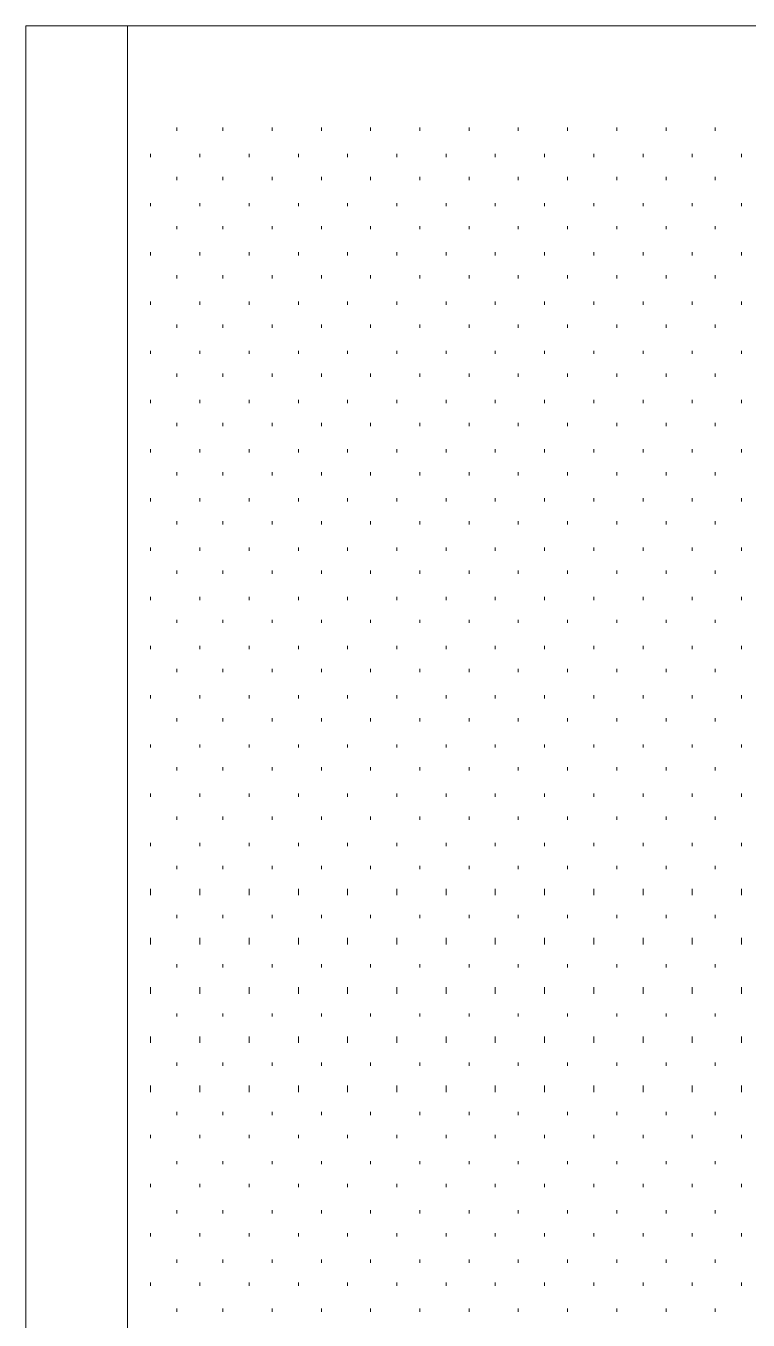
# Model space of a CAD drawing. Header units: inches. Extents: x -6061 to 13621, y -296 to 7483.
# Drawn here: x -5663.05 to -5645.43, y 671.89 to 703.48 of the extents above; entities that cross this region are included whole.
import ezdxf

# ---------------------------------------------------------------- set-up
doc = ezdxf.new("R2010")
doc.units = ezdxf.units.IN
doc.header["$MEASUREMENT"] = 0
doc.layers.get('0').update_dxf_attribs({"linetype": 'CONTINUOUS'})

msp = doc.modelspace()

# ---------------------------------------------------------------- linework, layer by layer
at = {"color": 7, "linetype": 'Continuous', "lineweight": 18, "true_color": 0x000007}
for p, q in [((-5663.0489, 607.4552), (-5663.0489, 703.48371)), ((-5663.0489, 703.48371), (-5569.5032, 703.48371))]:
    msp.add_line(p, q, dxfattribs=at)
at = {"color": 7, "linetype": 'Continuous', "lineweight": 9, "true_color": 0x000007}
for p, q in [((-5663.0489, 703.48371), (-5660.5661, 703.48371)), ((-5663.0489, 703.48371), (-5663.0489, 607.4552)), ((-5660.5661, 701.0009), (-5660.5661, 703.48371)), ((-5624.52538, 703.48371), (-5660.5661, 703.48371)), ((-5660.5661, 607.4552), (-5660.5661, 703.48371)), ((-5660.5661, 701.0009), (-5660.5661, 607.4552))]:
    msp.add_line(p, q, dxfattribs=at)
at = {"color": 7, "linetype": 'Continuous', "lineweight": 9, "true_color": 0xffffff}
for p, q in [((-5659.36474, 700.92081), (-5659.36474, 701.0009)), ((-5658.24347, 700.92081), (-5658.24347, 701.0009)), ((-5657.04212, 700.92081), (-5657.04212, 701.0009)), ((-5655.84076, 700.92081), (-5655.84076, 701.0009)), ((-5654.6394, 700.92081), (-5654.6394, 701.0009)), ((-5653.43805, 700.92081), (-5653.43805, 701.0009)), ((-5652.23669, 700.92081), (-5652.23669, 701.0009)), ((-5651.03533, 700.92081), (-5651.03533, 701.0009)), ((-5649.83397, 700.92081), (-5649.83397, 701.0009)), ((-5648.63262, 700.92081), (-5648.63262, 701.0009)), ((-5647.43126, 700.92081), (-5647.43126, 701.0009)), ((-5646.2299, 700.92081), (-5646.2299, 701.0009)), ((-5660.00547, 700.28009), (-5660.00547, 700.36018)), ((-5658.80411, 700.28009), (-5658.80411, 700.36018)), ((-5657.60275, 700.28009), (-5657.60275, 700.36018)), ((-5656.40139, 700.28009), (-5656.40139, 700.36018)), ((-5655.20004, 700.28009), (-5655.20004, 700.36018)), ((-5653.99868, 700.28009), (-5653.99868, 700.36018)), ((-5652.79732, 700.28009), (-5652.79732, 700.36018)), ((-5651.59596, 700.28009), (-5651.59596, 700.36018)), ((-5650.39461, 700.28009), (-5650.39461, 700.36018)), ((-5649.19325, 700.28009), (-5649.19325, 700.36018)), ((-5647.99189, 700.28009), (-5647.99189, 700.36018)), ((-5646.79053, 700.28009), (-5646.79053, 700.36018)), ((-5645.58918, 700.28009), (-5645.58918, 700.36018)), ((-5659.36474, 699.71946), (-5659.36474, 699.79955)), ((-5658.24347, 699.71946), (-5658.24347, 699.79955)), ((-5657.04212, 699.71946), (-5657.04212, 699.79955)), ((-5655.84076, 699.71946), (-5655.84076, 699.79955)), ((-5654.6394, 699.71946), (-5654.6394, 699.79955)), ((-5653.43805, 699.71946), (-5653.43805, 699.79955)), ((-5652.23669, 699.71946), (-5652.23669, 699.79955)), ((-5651.03533, 699.71946), (-5651.03533, 699.79955)), ((-5649.83397, 699.71946), (-5649.83397, 699.79955)), ((-5648.63262, 699.71946), (-5648.63262, 699.79955)), ((-5647.43126, 699.71946), (-5647.43126, 699.79955)), ((-5646.2299, 699.71946), (-5646.2299, 699.79955)), ((-5660.00547, 699.07873), (-5660.00547, 699.15882)), ((-5658.80411, 699.07873), (-5658.80411, 699.15882)), ((-5657.60275, 699.07873), (-5657.60275, 699.15882)), ((-5656.40139, 699.07873), (-5656.40139, 699.15882)), ((-5655.20004, 699.07873), (-5655.20004, 699.15882)), ((-5653.99868, 699.07873), (-5653.99868, 699.15882)), ((-5652.79732, 699.07873), (-5652.79732, 699.15882)), ((-5651.59596, 699.07873), (-5651.59596, 699.15882)), ((-5650.39461, 699.07873), (-5650.39461, 699.15882)), ((-5649.19325, 699.07873), (-5649.19325, 699.15882)), ((-5647.99189, 699.07873), (-5647.99189, 699.15882)), ((-5646.79053, 699.07873), (-5646.79053, 699.15882)), ((-5645.58918, 699.07873), (-5645.58918, 699.15882)), ((-5659.36474, 698.5181), (-5659.36474, 698.59819)), ((-5658.24347, 698.5181), (-5658.24347, 698.59819)), ((-5657.04212, 698.5181), (-5657.04212, 698.59819)), ((-5655.84076, 698.5181), (-5655.84076, 698.59819)), ((-5654.6394, 698.5181), (-5654.6394, 698.59819)), ((-5653.43805, 698.5181), (-5653.43805, 698.59819)), ((-5652.23669, 698.5181), (-5652.23669, 698.59819)), ((-5651.03533, 698.5181), (-5651.03533, 698.59819)), ((-5649.83397, 698.5181), (-5649.83397, 698.59819)), ((-5648.63262, 698.5181), (-5648.63262, 698.59819)), ((-5647.43126, 698.5181), (-5647.43126, 698.59819)), ((-5646.2299, 698.5181), (-5646.2299, 698.59819)), ((-5660.00547, 697.87738), (-5660.00547, 697.95747)), ((-5658.80411, 697.87738), (-5658.80411, 697.95747)), ((-5657.60275, 697.87738), (-5657.60275, 697.95747)), ((-5656.40139, 697.87738), (-5656.40139, 697.95747)), ((-5655.20004, 697.87738), (-5655.20004, 697.95747)), ((-5653.99868, 697.87738), (-5653.99868, 697.95747)), ((-5652.79732, 697.87738), (-5652.79732, 697.95747)), ((-5651.59596, 697.87738), (-5651.59596, 697.95747)), ((-5650.39461, 697.87738), (-5650.39461, 697.95747)), ((-5649.19325, 697.87738), (-5649.19325, 697.95747)), ((-5647.99189, 697.87738), (-5647.99189, 697.95747)), ((-5646.79053, 697.87738), (-5646.79053, 697.95747)), ((-5645.58918, 697.87738), (-5645.58918, 697.95747)), ((-5659.36474, 697.31674), (-5659.36474, 697.39683)), ((-5658.24347, 697.31674), (-5658.24347, 697.39683)), ((-5657.04212, 697.31674), (-5657.04212, 697.39683)), ((-5655.84076, 697.31674), (-5655.84076, 697.39683)), ((-5654.6394, 697.31674), (-5654.6394, 697.39683)), ((-5653.43805, 697.31674), (-5653.43805, 697.39683)), ((-5652.23669, 697.31674), (-5652.23669, 697.39683)), ((-5651.03533, 697.31674), (-5651.03533, 697.39683)), ((-5649.83397, 697.31674), (-5649.83397, 697.39683)), ((-5648.63262, 697.31674), (-5648.63262, 697.39683)), ((-5647.43126, 697.31674), (-5647.43126, 697.39683)), ((-5646.2299, 697.31674), (-5646.2299, 697.39683)), ((-5660.00547, 696.67602), (-5660.00547, 696.75611)), ((-5658.80411, 696.67602), (-5658.80411, 696.75611)), ((-5657.60275, 696.67602), (-5657.60275, 696.75611)), ((-5656.40139, 696.67602), (-5656.40139, 696.75611)), ((-5655.20004, 696.67602), (-5655.20004, 696.75611)), ((-5653.99868, 696.67602), (-5653.99868, 696.75611)), ((-5652.79732, 696.67602), (-5652.79732, 696.75611)), ((-5651.59596, 696.67602), (-5651.59596, 696.75611)), ((-5650.39461, 696.67602), (-5650.39461, 696.75611)), ((-5649.19325, 696.67602), (-5649.19325, 696.75611)), ((-5647.99189, 696.67602), (-5647.99189, 696.75611)), ((-5646.79053, 696.67602), (-5646.79053, 696.75611)), ((-5645.58918, 696.67602), (-5645.58918, 696.75611)), ((-5659.36474, 696.11538), (-5659.36474, 696.19547)), ((-5658.24347, 696.11538), (-5658.24347, 696.19547)), ((-5657.04212, 696.11538), (-5657.04212, 696.19547)), ((-5655.84076, 696.11538), (-5655.84076, 696.19547)), ((-5654.6394, 696.11538), (-5654.6394, 696.19547)), ((-5653.43805, 696.11538), (-5653.43805, 696.19547)), ((-5652.23669, 696.11538), (-5652.23669, 696.19547)), ((-5651.03533, 696.11538), (-5651.03533, 696.19547)), ((-5649.83397, 696.11538), (-5649.83397, 696.19547)), ((-5648.63262, 696.11538), (-5648.63262, 696.19547)), ((-5647.43126, 696.11538), (-5647.43126, 696.19547)), ((-5646.2299, 696.11538), (-5646.2299, 696.19547)), ((-5660.00547, 695.47466), (-5660.00547, 695.55475)), ((-5658.80411, 695.47466), (-5658.80411, 695.55475)), ((-5657.60275, 695.47466), (-5657.60275, 695.55475)), ((-5656.40139, 695.47466), (-5656.40139, 695.55475)), ((-5655.20004, 695.47466), (-5655.20004, 695.55475)), ((-5653.99868, 695.47466), (-5653.99868, 695.55475)), ((-5652.79732, 695.47466), (-5652.79732, 695.55475)), ((-5651.59596, 695.47466), (-5651.59596, 695.55475)), ((-5650.39461, 695.47466), (-5650.39461, 695.55475)), ((-5649.19325, 695.47466), (-5649.19325, 695.55475)), ((-5647.99189, 695.47466), (-5647.99189, 695.55475)), ((-5646.79053, 695.47466), (-5646.79053, 695.55475)), ((-5645.58918, 695.47466), (-5645.58918, 695.55475)), ((-5659.36474, 694.91403), (-5659.36474, 694.99412)), ((-5658.24347, 694.91403), (-5658.24347, 694.99412)), ((-5657.04212, 694.91403), (-5657.04212, 694.99412)), ((-5655.84076, 694.91403), (-5655.84076, 694.99412)), ((-5654.6394, 694.91403), (-5654.6394, 694.99412)), ((-5653.43805, 694.91403), (-5653.43805, 694.99412)), ((-5652.23669, 694.91403), (-5652.23669, 694.99412)), ((-5651.03533, 694.91403), (-5651.03533, 694.99412)), ((-5649.83397, 694.91403), (-5649.83397, 694.99412)), ((-5648.63262, 694.91403), (-5648.63262, 694.99412)), ((-5647.43126, 694.91403), (-5647.43126, 694.99412)), ((-5646.2299, 694.91403), (-5646.2299, 694.99412)), ((-5660.00547, 694.2733), (-5660.00547, 694.35339)), ((-5658.80411, 694.2733), (-5658.80411, 694.35339)), ((-5657.60275, 694.2733), (-5657.60275, 694.35339)), ((-5656.40139, 694.2733), (-5656.40139, 694.35339)), ((-5655.20004, 694.2733), (-5655.20004, 694.35339)), ((-5653.99868, 694.2733), (-5653.99868, 694.35339)), ((-5652.79732, 694.2733), (-5652.79732, 694.35339)), ((-5651.59596, 694.2733), (-5651.59596, 694.35339)), ((-5650.39461, 694.2733), (-5650.39461, 694.35339)), ((-5649.19325, 694.2733), (-5649.19325, 694.35339)), ((-5647.99189, 694.2733), (-5647.99189, 694.35339)), ((-5646.79053, 694.2733), (-5646.79053, 694.35339)), ((-5645.58918, 694.2733), (-5645.58918, 694.35339)), ((-5659.36474, 693.71267), (-5659.36474, 693.79276)), ((-5658.24347, 693.71267), (-5658.24347, 693.79276)), ((-5657.04212, 693.71267), (-5657.04212, 693.79276)), ((-5655.84076, 693.71267), (-5655.84076, 693.79276)), ((-5654.6394, 693.71267), (-5654.6394, 693.79276)), ((-5653.43805, 693.71267), (-5653.43805, 693.79276)), ((-5652.23669, 693.71267), (-5652.23669, 693.79276)), ((-5651.03533, 693.71267), (-5651.03533, 693.79276)), ((-5649.83397, 693.71267), (-5649.83397, 693.79276)), ((-5648.63262, 693.71267), (-5648.63262, 693.79276)), ((-5647.43126, 693.71267), (-5647.43126, 693.79276)), ((-5646.2299, 693.71267), (-5646.2299, 693.79276)), ((-5660.00547, 693.07195), (-5660.00547, 693.15204)), ((-5658.80411, 693.07195), (-5658.80411, 693.15204)), ((-5657.60275, 693.07195), (-5657.60275, 693.15204)), ((-5656.40139, 693.07195), (-5656.40139, 693.15204)), ((-5655.20004, 693.07195), (-5655.20004, 693.15204)), ((-5653.99868, 693.07195), (-5653.99868, 693.15204)), ((-5652.79732, 693.07195), (-5652.79732, 693.15204)), ((-5651.59596, 693.07195), (-5651.59596, 693.15204)), ((-5650.39461, 693.07195), (-5650.39461, 693.15204)), ((-5649.19325, 693.07195), (-5649.19325, 693.15204)), ((-5647.99189, 693.07195), (-5647.99189, 693.15204)), ((-5646.79053, 693.07195), (-5646.79053, 693.15204)), ((-5645.58918, 693.07195), (-5645.58918, 693.15204)), ((-5659.36474, 692.51131), (-5659.36474, 692.5914)), ((-5658.24347, 692.51131), (-5658.24347, 692.5914)), ((-5657.04212, 692.51131), (-5657.04212, 692.5914)), ((-5655.84076, 692.51131), (-5655.84076, 692.5914)), ((-5654.6394, 692.51131), (-5654.6394, 692.5914)), ((-5653.43805, 692.51131), (-5653.43805, 692.5914)), ((-5652.23669, 692.51131), (-5652.23669, 692.5914)), ((-5651.03533, 692.51131), (-5651.03533, 692.5914)), ((-5649.83397, 692.51131), (-5649.83397, 692.5914)), ((-5648.63262, 692.51131), (-5648.63262, 692.5914)), ((-5647.43126, 692.51131), (-5647.43126, 692.5914)), ((-5646.2299, 692.51131), (-5646.2299, 692.5914)), ((-5660.00547, 691.87059), (-5660.00547, 691.95068)), ((-5658.80411, 691.87059), (-5658.80411, 691.95068)), ((-5657.60275, 691.87059), (-5657.60275, 691.95068)), ((-5656.40139, 691.87059), (-5656.40139, 691.95068)), ((-5655.20004, 691.87059), (-5655.20004, 691.95068)), ((-5653.99868, 691.87059), (-5653.99868, 691.95068)), ((-5652.79732, 691.87059), (-5652.79732, 691.95068)), ((-5651.59596, 691.87059), (-5651.59596, 691.95068)), ((-5650.39461, 691.87059), (-5650.39461, 691.95068)), ((-5649.19325, 691.87059), (-5649.19325, 691.95068)), ((-5647.99189, 691.87059), (-5647.99189, 691.95068)), ((-5646.79053, 691.87059), (-5646.79053, 691.95068)), ((-5645.58918, 691.87059), (-5645.58918, 691.95068)), ((-5659.36474, 691.30995), (-5659.36474, 691.39005)), ((-5658.24347, 691.30995), (-5658.24347, 691.39005)), ((-5657.04212, 691.30995), (-5657.04212, 691.39005)), ((-5655.84076, 691.30995), (-5655.84076, 691.39005)), ((-5654.6394, 691.30995), (-5654.6394, 691.39005)), ((-5653.43805, 691.30995), (-5653.43805, 691.39005)), ((-5652.23669, 691.30995), (-5652.23669, 691.39005)), ((-5651.03533, 691.30995), (-5651.03533, 691.39005)), ((-5649.83397, 691.30995), (-5649.83397, 691.39005)), ((-5648.63262, 691.30995), (-5648.63262, 691.39005)), ((-5647.43126, 691.30995), (-5647.43126, 691.39005)), ((-5646.2299, 691.30995), (-5646.2299, 691.39005)), ((-5660.00547, 690.66923), (-5660.00547, 690.74932)), ((-5658.80411, 690.66923), (-5658.80411, 690.74932)), ((-5657.60275, 690.66923), (-5657.60275, 690.74932)), ((-5656.40139, 690.66923), (-5656.40139, 690.74932)), ((-5655.20004, 690.66923), (-5655.20004, 690.74932)), ((-5653.99868, 690.66923), (-5653.99868, 690.74932)), ((-5652.79732, 690.66923), (-5652.79732, 690.74932)), ((-5651.59596, 690.66923), (-5651.59596, 690.74932)), ((-5650.39461, 690.66923), (-5650.39461, 690.74932)), ((-5649.19325, 690.66923), (-5649.19325, 690.74932)), ((-5647.99189, 690.66923), (-5647.99189, 690.74932)), ((-5646.79053, 690.66923), (-5646.79053, 690.74932)), ((-5645.58918, 690.66923), (-5645.58918, 690.74932)), ((-5659.36474, 690.1086), (-5659.36474, 690.18869)), ((-5658.24347, 690.1086), (-5658.24347, 690.18869)), ((-5657.04212, 690.1086), (-5657.04212, 690.18869)), ((-5655.84076, 690.1086), (-5655.84076, 690.18869)), ((-5654.6394, 690.1086), (-5654.6394, 690.18869)), ((-5653.43805, 690.1086), (-5653.43805, 690.18869)), ((-5652.23669, 690.1086), (-5652.23669, 690.18869)), ((-5651.03533, 690.1086), (-5651.03533, 690.18869)), ((-5649.83397, 690.1086), (-5649.83397, 690.18869)), ((-5648.63262, 690.1086), (-5648.63262, 690.18869)), ((-5647.43126, 690.1086), (-5647.43126, 690.18869)), ((-5646.2299, 690.1086), (-5646.2299, 690.18869)), ((-5660.00547, 689.46787), (-5660.00547, 689.54796)), ((-5658.80411, 689.46787), (-5658.80411, 689.54796)), ((-5657.60275, 689.46787), (-5657.60275, 689.54796)), ((-5656.40139, 689.46787), (-5656.40139, 689.54796)), ((-5655.20004, 689.46787), (-5655.20004, 689.54796)), ((-5653.99868, 689.46787), (-5653.99868, 689.54796)), ((-5652.79732, 689.46787), (-5652.79732, 689.54796)), ((-5651.59596, 689.46787), (-5651.59596, 689.54796)), ((-5650.39461, 689.46787), (-5650.39461, 689.54796)), ((-5649.19325, 689.46787), (-5649.19325, 689.54796)), ((-5647.99189, 689.46787), (-5647.99189, 689.54796)), ((-5646.79053, 689.46787), (-5646.79053, 689.54796)), ((-5645.58918, 689.46787), (-5645.58918, 689.54796)), ((-5659.36474, 688.90724), (-5659.36474, 688.98733)), ((-5658.24347, 688.90724), (-5658.24347, 688.98733)), ((-5657.04212, 688.90724), (-5657.04212, 688.98733)), ((-5655.84076, 688.90724), (-5655.84076, 688.98733)), ((-5654.6394, 688.90724), (-5654.6394, 688.98733)), ((-5653.43805, 688.90724), (-5653.43805, 688.98733)), ((-5652.23669, 688.90724), (-5652.23669, 688.98733)), ((-5651.03533, 688.90724), (-5651.03533, 688.98733)), ((-5649.83397, 688.90724), (-5649.83397, 688.98733)), ((-5648.63262, 688.90724), (-5648.63262, 688.98733)), ((-5647.43126, 688.90724), (-5647.43126, 688.98733)), ((-5646.2299, 688.90724), (-5646.2299, 688.98733)), ((-5660.00547, 688.26652), (-5660.00547, 688.34661)), ((-5658.80411, 688.26652), (-5658.80411, 688.34661)), ((-5657.60275, 688.26652), (-5657.60275, 688.34661)), ((-5656.40139, 688.26652), (-5656.40139, 688.34661)), ((-5655.20004, 688.26652), (-5655.20004, 688.34661)), ((-5653.99868, 688.26652), (-5653.99868, 688.34661)), ((-5652.79732, 688.26652), (-5652.79732, 688.34661)), ((-5651.59596, 688.26652), (-5651.59596, 688.34661)), ((-5650.39461, 688.26652), (-5650.39461, 688.34661)), ((-5649.19325, 688.26652), (-5649.19325, 688.34661)), ((-5647.99189, 688.26652), (-5647.99189, 688.34661)), ((-5646.79053, 688.26652), (-5646.79053, 688.34661)), ((-5645.58918, 688.26652), (-5645.58918, 688.34661)), ((-5659.36474, 687.70588), (-5659.36474, 687.78597)), ((-5658.24347, 687.70588), (-5658.24347, 687.78597)), ((-5657.04212, 687.70588), (-5657.04212, 687.78597)), ((-5655.84076, 687.70588), (-5655.84076, 687.78597)), ((-5654.6394, 687.70588), (-5654.6394, 687.78597)), ((-5653.43805, 687.70588), (-5653.43805, 687.78597)), ((-5652.23669, 687.70588), (-5652.23669, 687.78597)), ((-5651.03533, 687.70588), (-5651.03533, 687.78597)), ((-5649.83397, 687.70588), (-5649.83397, 687.78597)), ((-5648.63262, 687.70588), (-5648.63262, 687.78597)), ((-5647.43126, 687.70588), (-5647.43126, 687.78597)), ((-5646.2299, 687.70588), (-5646.2299, 687.78597)), ((-5660.00547, 687.06516), (-5660.00547, 687.14525)), ((-5658.80411, 687.06516), (-5658.80411, 687.14525)), ((-5657.60275, 687.06516), (-5657.60275, 687.14525)), ((-5656.40139, 687.06516), (-5656.40139, 687.14525)), ((-5655.20004, 687.06516), (-5655.20004, 687.14525)), ((-5653.99868, 687.06516), (-5653.99868, 687.14525)), ((-5652.79732, 687.06516), (-5652.79732, 687.14525)), ((-5651.59596, 687.06516), (-5651.59596, 687.14525)), ((-5650.39461, 687.06516), (-5650.39461, 687.14525)), ((-5649.19325, 687.06516), (-5649.19325, 687.14525)), ((-5647.99189, 687.06516), (-5647.99189, 687.14525)), ((-5646.79053, 687.06516), (-5646.79053, 687.14525)), ((-5645.58918, 687.06516), (-5645.58918, 687.14525)), ((-5659.36474, 686.50452), (-5659.36474, 686.58462)), ((-5658.24347, 686.50452), (-5658.24347, 686.58462)), ((-5657.04212, 686.50452), (-5657.04212, 686.58462)), ((-5655.84076, 686.50452), (-5655.84076, 686.58462)), ((-5654.6394, 686.50452), (-5654.6394, 686.58462)), ((-5653.43805, 686.50452), (-5653.43805, 686.58462)), ((-5652.23669, 686.50452), (-5652.23669, 686.58462)), ((-5651.03533, 686.50452), (-5651.03533, 686.58462)), ((-5649.83397, 686.50452), (-5649.83397, 686.58462)), ((-5648.63262, 686.50452), (-5648.63262, 686.58462)), ((-5647.43126, 686.50452), (-5647.43126, 686.58462)), ((-5646.2299, 686.50452), (-5646.2299, 686.58462)), ((-5660.00547, 685.8638), (-5660.00547, 685.94389)), ((-5658.80411, 685.8638), (-5658.80411, 685.94389)), ((-5657.60275, 685.8638), (-5657.60275, 685.94389)), ((-5656.40139, 685.8638), (-5656.40139, 685.94389)), ((-5655.20004, 685.8638), (-5655.20004, 685.94389)), ((-5653.99868, 685.8638), (-5653.99868, 685.94389)), ((-5652.79732, 685.8638), (-5652.79732, 685.94389)), ((-5651.59596, 685.8638), (-5651.59596, 685.94389)), ((-5650.39461, 685.8638), (-5650.39461, 685.94389)), ((-5649.19325, 685.8638), (-5649.19325, 685.94389)), ((-5647.99189, 685.8638), (-5647.99189, 685.94389)), ((-5646.79053, 685.8638), (-5646.79053, 685.94389)), ((-5645.58918, 685.8638), (-5645.58918, 685.94389)), ((-5659.36474, 685.30317), (-5659.36474, 685.38326)), ((-5658.24347, 685.30317), (-5658.24347, 685.38326)), ((-5657.04212, 685.30317), (-5657.04212, 685.38326)), ((-5655.84076, 685.30317), (-5655.84076, 685.38326)), ((-5654.6394, 685.30317), (-5654.6394, 685.38326)), ((-5653.43805, 685.30317), (-5653.43805, 685.38326)), ((-5652.23669, 685.30317), (-5652.23669, 685.38326)), ((-5651.03533, 685.30317), (-5651.03533, 685.38326)), ((-5649.83397, 685.30317), (-5649.83397, 685.38326)), ((-5648.63262, 685.30317), (-5648.63262, 685.38326)), ((-5647.43126, 685.30317), (-5647.43126, 685.38326)), ((-5646.2299, 685.30317), (-5646.2299, 685.38326)), ((-5660.00547, 684.66244), (-5660.00547, 684.74253)), ((-5658.80411, 684.66244), (-5658.80411, 684.74253)), ((-5657.60275, 684.66244), (-5657.60275, 684.74253)), ((-5656.40139, 684.66244), (-5656.40139, 684.74253)), ((-5655.20004, 684.66244), (-5655.20004, 684.74253)), ((-5653.99868, 684.66244), (-5653.99868, 684.74253)), ((-5652.79732, 684.66244), (-5652.79732, 684.74253)), ((-5651.59596, 684.66244), (-5651.59596, 684.74253)), ((-5650.39461, 684.66244), (-5650.39461, 684.74253)), ((-5649.19325, 684.66244), (-5649.19325, 684.74253)), ((-5647.99189, 684.66244), (-5647.99189, 684.74253)), ((-5646.79053, 684.66244), (-5646.79053, 684.74253)), ((-5645.58918, 684.66244), (-5645.58918, 684.74253)), ((-5659.36474, 684.10181), (-5659.36474, 684.1819)), ((-5658.24347, 684.10181), (-5658.24347, 684.1819)), ((-5657.04212, 684.10181), (-5657.04212, 684.1819)), ((-5655.84076, 684.10181), (-5655.84076, 684.1819)), ((-5654.6394, 684.10181), (-5654.6394, 684.1819)), ((-5653.43805, 684.10181), (-5653.43805, 684.1819)), ((-5652.23669, 684.10181), (-5652.23669, 684.1819)), ((-5651.03533, 684.10181), (-5651.03533, 684.1819)), ((-5649.83397, 684.10181), (-5649.83397, 684.1819)), ((-5648.63262, 684.10181), (-5648.63262, 684.1819)), ((-5647.43126, 684.10181), (-5647.43126, 684.1819)), ((-5646.2299, 684.10181), (-5646.2299, 684.1819)), ((-5660.00547, 683.46109), (-5660.00547, 683.54118)), ((-5658.80411, 683.46109), (-5658.80411, 683.54118)), ((-5657.60275, 683.46109), (-5657.60275, 683.54118)), ((-5656.40139, 683.46109), (-5656.40139, 683.54118)), ((-5655.20004, 683.46109), (-5655.20004, 683.54118)), ((-5653.99868, 683.46109), (-5653.99868, 683.54118)), ((-5652.79732, 683.46109), (-5652.79732, 683.54118)), ((-5651.59596, 683.46109), (-5651.59596, 683.54118)), ((-5650.39461, 683.46109), (-5650.39461, 683.54118)), ((-5649.19325, 683.46109), (-5649.19325, 683.54118)), ((-5647.99189, 683.46109), (-5647.99189, 683.54118)), ((-5646.79053, 683.46109), (-5646.79053, 683.54118)), ((-5645.58918, 683.46109), (-5645.58918, 683.54118)), ((-5659.36474, 682.90045), (-5659.36474, 682.98054)), ((-5658.24347, 682.90045), (-5658.24347, 682.98054)), ((-5657.04212, 682.90045), (-5657.04212, 682.98054)), ((-5655.84076, 682.90045), (-5655.84076, 682.98054)), ((-5654.6394, 682.90045), (-5654.6394, 682.98054)), ((-5653.43805, 682.90045), (-5653.43805, 682.98054)), ((-5652.23669, 682.90045), (-5652.23669, 682.98054)), ((-5651.03533, 682.90045), (-5651.03533, 682.98054)), ((-5649.83397, 682.90045), (-5649.83397, 682.98054)), ((-5648.63262, 682.90045), (-5648.63262, 682.98054)), ((-5647.43126, 682.90045), (-5647.43126, 682.98054)), ((-5646.2299, 682.90045), (-5646.2299, 682.98054)), ((-5660.00547, 682.25973), (-5660.00547, 682.41991)), ((-5658.80411, 682.25973), (-5658.80411, 682.41991)), ((-5657.60275, 682.25973), (-5657.60275, 682.41991)), ((-5656.40139, 682.25973), (-5656.40139, 682.41991)), ((-5655.20004, 682.25973), (-5655.20004, 682.41991)), ((-5653.99868, 682.25973), (-5653.99868, 682.41991)), ((-5652.79732, 682.25973), (-5652.79732, 682.41991)), ((-5651.59596, 682.25973), (-5651.59596, 682.41991)), ((-5650.39461, 682.25973), (-5650.39461, 682.41991)), ((-5649.19325, 682.25973), (-5649.19325, 682.41991)), ((-5647.99189, 682.25973), (-5647.99189, 682.41991)), ((-5646.79053, 682.25973), (-5646.79053, 682.41991)), ((-5645.58918, 682.25973), (-5645.58918, 682.41991)), ((-5659.36474, 681.69909), (-5659.36474, 681.77919)), ((-5658.24347, 681.69909), (-5658.24347, 681.77919)), ((-5657.04212, 681.69909), (-5657.04212, 681.77919)), ((-5655.84076, 681.69909), (-5655.84076, 681.77919)), ((-5654.6394, 681.69909), (-5654.6394, 681.77919)), ((-5653.43805, 681.69909), (-5653.43805, 681.77919)), ((-5652.23669, 681.69909), (-5652.23669, 681.77919)), ((-5651.03533, 681.69909), (-5651.03533, 681.77919)), ((-5649.83397, 681.69909), (-5649.83397, 681.77919)), ((-5648.63262, 681.69909), (-5648.63262, 681.77919)), ((-5647.43126, 681.69909), (-5647.43126, 681.77919)), ((-5646.2299, 681.69909), (-5646.2299, 681.77919)), ((-5660.00547, 681.05837), (-5660.00547, 681.21855)), ((-5658.80411, 681.05837), (-5658.80411, 681.21855)), ((-5657.60275, 681.05837), (-5657.60275, 681.21855)), ((-5656.40139, 681.05837), (-5656.40139, 681.21855)), ((-5655.20004, 681.05837), (-5655.20004, 681.21855)), ((-5653.99868, 681.05837), (-5653.99868, 681.21855)), ((-5652.79732, 681.05837), (-5652.79732, 681.21855)), ((-5651.59596, 681.05837), (-5651.59596, 681.21855)), ((-5650.39461, 681.05837), (-5650.39461, 681.21855)), ((-5649.19325, 681.05837), (-5649.19325, 681.21855)), ((-5647.99189, 681.05837), (-5647.99189, 681.21855)), ((-5646.79053, 681.05837), (-5646.79053, 681.21855)), ((-5645.58918, 681.05837), (-5645.58918, 681.21855)), ((-5659.36474, 680.49774), (-5659.36474, 680.57783)), ((-5658.24347, 680.49774), (-5658.24347, 680.57783)), ((-5657.04212, 680.49774), (-5657.04212, 680.57783)), ((-5655.84076, 680.49774), (-5655.84076, 680.57783)), ((-5654.6394, 680.49774), (-5654.6394, 680.57783)), ((-5653.43805, 680.49774), (-5653.43805, 680.57783)), ((-5652.23669, 680.49774), (-5652.23669, 680.57783)), ((-5651.03533, 680.49774), (-5651.03533, 680.57783)), ((-5649.83397, 680.49774), (-5649.83397, 680.57783)), ((-5648.63262, 680.49774), (-5648.63262, 680.57783)), ((-5647.43126, 680.49774), (-5647.43126, 680.57783)), ((-5646.2299, 680.49774), (-5646.2299, 680.57783)), ((-5660.00547, 679.85701), (-5660.00547, 680.01719)), ((-5658.80411, 679.85701), (-5658.80411, 680.01719)), ((-5657.60275, 679.85701), (-5657.60275, 680.01719)), ((-5656.40139, 679.85701), (-5656.40139, 680.01719)), ((-5655.20004, 679.85701), (-5655.20004, 680.01719)), ((-5653.99868, 679.85701), (-5653.99868, 680.01719)), ((-5652.79732, 679.85701), (-5652.79732, 680.01719)), ((-5651.59596, 679.85701), (-5651.59596, 680.01719)), ((-5650.39461, 679.85701), (-5650.39461, 680.01719)), ((-5649.19325, 679.85701), (-5649.19325, 680.01719)), ((-5647.99189, 679.85701), (-5647.99189, 680.01719)), ((-5646.79053, 679.85701), (-5646.79053, 680.01719)), ((-5645.58918, 679.85701), (-5645.58918, 680.01719)), ((-5659.36474, 679.29638), (-5659.36474, 679.37647)), ((-5658.24347, 679.29638), (-5658.24347, 679.37647)), ((-5657.04212, 679.29638), (-5657.04212, 679.37647)), ((-5655.84076, 679.29638), (-5655.84076, 679.37647)), ((-5654.6394, 679.29638), (-5654.6394, 679.37647)), ((-5653.43805, 679.29638), (-5653.43805, 679.37647)), ((-5652.23669, 679.29638), (-5652.23669, 679.37647)), ((-5651.03533, 679.29638), (-5651.03533, 679.37647)), ((-5649.83397, 679.29638), (-5649.83397, 679.37647)), ((-5648.63262, 679.29638), (-5648.63262, 679.37647)), ((-5647.43126, 679.29638), (-5647.43126, 679.37647)), ((-5646.2299, 679.29638), (-5646.2299, 679.37647)), ((-5660.00547, 678.65566), (-5660.00547, 678.81584)), ((-5658.80411, 678.65566), (-5658.80411, 678.81584)), ((-5657.60275, 678.65566), (-5657.60275, 678.81584)), ((-5656.40139, 678.65566), (-5656.40139, 678.81584)), ((-5655.20004, 678.65566), (-5655.20004, 678.81584)), ((-5653.99868, 678.65566), (-5653.99868, 678.81584)), ((-5652.79732, 678.65566), (-5652.79732, 678.81584)), ((-5651.59596, 678.65566), (-5651.59596, 678.81584)), ((-5650.39461, 678.65566), (-5650.39461, 678.81584)), ((-5649.19325, 678.65566), (-5649.19325, 678.81584)), ((-5647.99189, 678.65566), (-5647.99189, 678.81584)), ((-5646.79053, 678.65566), (-5646.79053, 678.81584)), ((-5645.58918, 678.65566), (-5645.58918, 678.81584)), ((-5659.36474, 678.09502), (-5659.36474, 678.17511)), ((-5658.24347, 678.09502), (-5658.24347, 678.17511)), ((-5657.04212, 678.09502), (-5657.04212, 678.17511)), ((-5655.84076, 678.09502), (-5655.84076, 678.17511)), ((-5654.6394, 678.09502), (-5654.6394, 678.17511)), ((-5653.43805, 678.09502), (-5653.43805, 678.17511)), ((-5652.23669, 678.09502), (-5652.23669, 678.17511)), ((-5651.03533, 678.09502), (-5651.03533, 678.17511)), ((-5649.83397, 678.09502), (-5649.83397, 678.17511)), ((-5648.63262, 678.09502), (-5648.63262, 678.17511)), ((-5647.43126, 678.09502), (-5647.43126, 678.17511)), ((-5646.2299, 678.09502), (-5646.2299, 678.17511)), ((-5660.00547, 677.4543), (-5660.00547, 677.61448)), ((-5658.80411, 677.4543), (-5658.80411, 677.61448)), ((-5657.60275, 677.4543), (-5657.60275, 677.61448)), ((-5656.40139, 677.4543), (-5656.40139, 677.61448)), ((-5655.20004, 677.4543), (-5655.20004, 677.61448)), ((-5653.99868, 677.4543), (-5653.99868, 677.61448)), ((-5652.79732, 677.4543), (-5652.79732, 677.61448)), ((-5651.59596, 677.4543), (-5651.59596, 677.61448)), ((-5650.39461, 677.4543), (-5650.39461, 677.61448)), ((-5649.19325, 677.4543), (-5649.19325, 677.61448)), ((-5647.99189, 677.4543), (-5647.99189, 677.61448)), ((-5646.79053, 677.4543), (-5646.79053, 677.61448)), ((-5645.58918, 677.4543), (-5645.58918, 677.61448)), ((-5659.36474, 676.89366), (-5659.36474, 676.97376)), ((-5658.24347, 676.89366), (-5658.24347, 676.97376)), ((-5657.04212, 676.89366), (-5657.04212, 676.97376)), ((-5655.84076, 676.89366), (-5655.84076, 676.97376)), ((-5654.6394, 676.89366), (-5654.6394, 676.97376)), ((-5653.43805, 676.89366), (-5653.43805, 676.97376)), ((-5652.23669, 676.89366), (-5652.23669, 676.97376)), ((-5651.03533, 676.89366), (-5651.03533, 676.97376)), ((-5649.83397, 676.89366), (-5649.83397, 676.97376)), ((-5648.63262, 676.89366), (-5648.63262, 676.97376)), ((-5647.43126, 676.89366), (-5647.43126, 676.97376)), ((-5646.2299, 676.89366), (-5646.2299, 676.97376)), ((-5660.00547, 676.33303), (-5660.00547, 676.41312)), ((-5658.80411, 676.33303), (-5658.80411, 676.41312)), ((-5657.60275, 676.33303), (-5657.60275, 676.41312)), ((-5656.40139, 676.33303), (-5656.40139, 676.41312)), ((-5655.20004, 676.33303), (-5655.20004, 676.41312)), ((-5653.99868, 676.33303), (-5653.99868, 676.41312)), ((-5652.79732, 676.33303), (-5652.79732, 676.41312)), ((-5651.59596, 676.33303), (-5651.59596, 676.41312)), ((-5650.39461, 676.33303), (-5650.39461, 676.41312)), ((-5649.19325, 676.33303), (-5649.19325, 676.41312)), ((-5647.99189, 676.33303), (-5647.99189, 676.41312)), ((-5646.79053, 676.33303), (-5646.79053, 676.41312)), ((-5645.58918, 676.33303), (-5645.58918, 676.41312)), ((-5659.36474, 675.69231), (-5659.36474, 675.7724)), ((-5658.24347, 675.69231), (-5658.24347, 675.7724)), ((-5657.04212, 675.69231), (-5657.04212, 675.7724)), ((-5655.84076, 675.69231), (-5655.84076, 675.7724)), ((-5654.6394, 675.69231), (-5654.6394, 675.7724)), ((-5653.43805, 675.69231), (-5653.43805, 675.7724)), ((-5652.23669, 675.69231), (-5652.23669, 675.7724)), ((-5651.03533, 675.69231), (-5651.03533, 675.7724)), ((-5649.83397, 675.69231), (-5649.83397, 675.7724)), ((-5648.63262, 675.69231), (-5648.63262, 675.7724)), ((-5647.43126, 675.69231), (-5647.43126, 675.7724)), ((-5646.2299, 675.69231), (-5646.2299, 675.7724)), ((-5660.00547, 675.13167), (-5660.00547, 675.21176)), ((-5658.80411, 675.13167), (-5658.80411, 675.21176)), ((-5657.60275, 675.13167), (-5657.60275, 675.21176)), ((-5656.40139, 675.13167), (-5656.40139, 675.21176)), ((-5655.20004, 675.13167), (-5655.20004, 675.21176)), ((-5653.99868, 675.13167), (-5653.99868, 675.21176)), ((-5652.79732, 675.13167), (-5652.79732, 675.21176)), ((-5651.59596, 675.13167), (-5651.59596, 675.21176)), ((-5650.39461, 675.13167), (-5650.39461, 675.21176)), ((-5649.19325, 675.13167), (-5649.19325, 675.21176)), ((-5647.99189, 675.13167), (-5647.99189, 675.21176)), ((-5646.79053, 675.13167), (-5646.79053, 675.21176)), ((-5645.58918, 675.13167), (-5645.58918, 675.21176)), ((-5659.36474, 674.49095), (-5659.36474, 674.57104)), ((-5658.24347, 674.49095), (-5658.24347, 674.57104)), ((-5657.04212, 674.49095), (-5657.04212, 674.57104)), ((-5655.84076, 674.49095), (-5655.84076, 674.57104)), ((-5654.6394, 674.49095), (-5654.6394, 674.57104)), ((-5653.43805, 674.49095), (-5653.43805, 674.57104)), ((-5652.23669, 674.49095), (-5652.23669, 674.57104)), ((-5651.03533, 674.49095), (-5651.03533, 674.57104)), ((-5649.83397, 674.49095), (-5649.83397, 674.57104)), ((-5648.63262, 674.49095), (-5648.63262, 674.57104)), ((-5647.43126, 674.49095), (-5647.43126, 674.57104)), ((-5646.2299, 674.49095), (-5646.2299, 674.57104)), ((-5660.00547, 673.93032), (-5660.00547, 674.01041)), ((-5658.80411, 673.93032), (-5658.80411, 674.01041)), ((-5657.60275, 673.93032), (-5657.60275, 674.01041)), ((-5656.40139, 673.93032), (-5656.40139, 674.01041)), ((-5655.20004, 673.93032), (-5655.20004, 674.01041)), ((-5653.99868, 673.93032), (-5653.99868, 674.01041)), ((-5652.79732, 673.93032), (-5652.79732, 674.01041)), ((-5651.59596, 673.93032), (-5651.59596, 674.01041)), ((-5650.39461, 673.93032), (-5650.39461, 674.01041)), ((-5649.19325, 673.93032), (-5649.19325, 674.01041)), ((-5647.99189, 673.93032), (-5647.99189, 674.01041)), ((-5646.79053, 673.93032), (-5646.79053, 674.01041)), ((-5645.58918, 673.93032), (-5645.58918, 674.01041)), ((-5659.36474, 673.28959), (-5659.36474, 673.36968)), ((-5658.24347, 673.28959), (-5658.24347, 673.36968)), ((-5657.04212, 673.28959), (-5657.04212, 673.36968)), ((-5655.84076, 673.28959), (-5655.84076, 673.36968)), ((-5654.6394, 673.28959), (-5654.6394, 673.36968)), ((-5653.43805, 673.28959), (-5653.43805, 673.36968)), ((-5652.23669, 673.28959), (-5652.23669, 673.36968)), ((-5651.03533, 673.28959), (-5651.03533, 673.36968)), ((-5649.83397, 673.28959), (-5649.83397, 673.36968)), ((-5648.63262, 673.28959), (-5648.63262, 673.36968)), ((-5647.43126, 673.28959), (-5647.43126, 673.36968)), ((-5646.2299, 673.28959), (-5646.2299, 673.36968)), ((-5660.00547, 672.72896), (-5660.00547, 672.80905)), ((-5658.80411, 672.72896), (-5658.80411, 672.80905)), ((-5657.60275, 672.72896), (-5657.60275, 672.80905)), ((-5656.40139, 672.72896), (-5656.40139, 672.80905)), ((-5655.20004, 672.72896), (-5655.20004, 672.80905)), ((-5653.99868, 672.72896), (-5653.99868, 672.80905)), ((-5652.79732, 672.72896), (-5652.79732, 672.80905)), ((-5651.59596, 672.72896), (-5651.59596, 672.80905)), ((-5650.39461, 672.72896), (-5650.39461, 672.80905)), ((-5649.19325, 672.72896), (-5649.19325, 672.80905)), ((-5647.99189, 672.72896), (-5647.99189, 672.80905)), ((-5646.79053, 672.72896), (-5646.79053, 672.80905)), ((-5645.58918, 672.72896), (-5645.58918, 672.80905)), ((-5659.36474, 672.08824), (-5659.36474, 672.16833)), ((-5658.24347, 672.08824), (-5658.24347, 672.16833)), ((-5657.04212, 672.08824), (-5657.04212, 672.16833)), ((-5655.84076, 672.08824), (-5655.84076, 672.16833)), ((-5654.6394, 672.08824), (-5654.6394, 672.16833)), ((-5653.43805, 672.08824), (-5653.43805, 672.16833)), ((-5652.23669, 672.08824), (-5652.23669, 672.16833)), ((-5651.03533, 672.08824), (-5651.03533, 672.16833)), ((-5649.83397, 672.08824), (-5649.83397, 672.16833)), ((-5648.63262, 672.08824), (-5648.63262, 672.16833)), ((-5647.43126, 672.08824), (-5647.43126, 672.16833)), ((-5646.2299, 672.08824), (-5646.2299, 672.16833))]:
    msp.add_line(p, q, dxfattribs=at)

doc.saveas('drawing.dxf')
